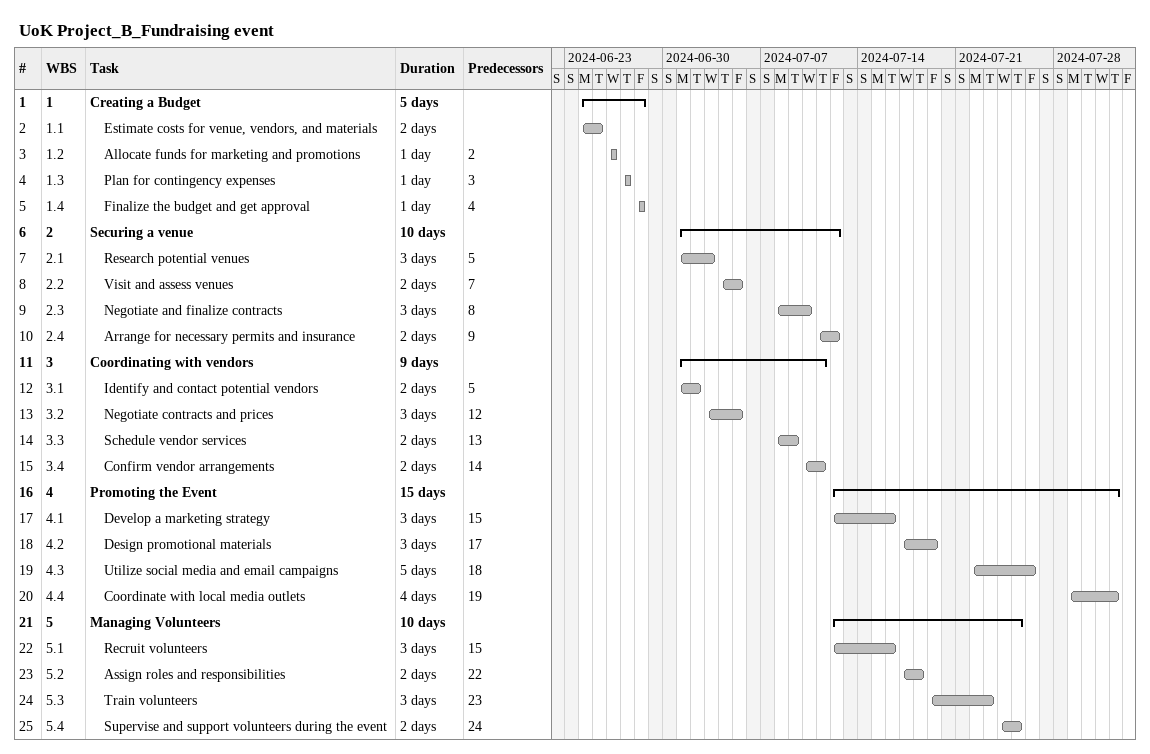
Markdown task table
UoK Project_B_Fundraising event

| ID | WBS | Task | Duration | Start | Finish | Predecessors |
|---|---|---|---|---|---|---|
| 1 | 1 | **Creating a Budget** | 5d | 2024-06-24 | 2024-06-28 |  |
| 2 | 1.1 | Estimate costs for venue, vendors, and materials | 2d | 2024-06-24 | 2024-06-25 |  |
| 3 | 1.2 | Allocate funds for marketing and promotions | 1d | 2024-06-26 | 2024-06-26 | 2 |
| 4 | 1.3 | Plan for contingency expenses | 1d | 2024-06-27 | 2024-06-27 | 3 |
| 5 | 1.4 | Finalize the budget and get approval | 1d | 2024-06-28 | 2024-06-28 | 4 |
| 6 | 2 | **Securing a venue** | 10d | 2024-07-01 | 2024-07-12 |  |
| 7 | 2.1 | Research potential venues | 3d | 2024-07-01 | 2024-07-03 | 5 |
| 8 | 2.2 | Visit and assess venues | 2d | 2024-07-04 | 2024-07-05 | 7 |
| 9 | 2.3 | Negotiate and finalize contracts | 3d | 2024-07-08 | 2024-07-10 | 8 |
| 10 | 2.4 | Arrange for necessary permits and insurance | 2d | 2024-07-11 | 2024-07-12 | 9 |
| 11 | 3 | **Coordinating with vendors** | 9d | 2024-07-01 | 2024-07-11 |  |
| 12 | 3.1 | Identify and contact potential vendors | 2d | 2024-07-01 | 2024-07-02 | 5 |
| 13 | 3.2 | Negotiate contracts and prices | 3d | 2024-07-03 | 2024-07-05 | 12 |
| 14 | 3.3 | Schedule vendor services | 2d | 2024-07-08 | 2024-07-09 | 13 |
| 15 | 3.4 | Confirm vendor arrangements | 2d | 2024-07-10 | 2024-07-11 | 14 |
| 16 | 4 | **Promoting the Event** | 15d | 2024-07-12 | 2024-08-01 |  |
| 17 | 4.1 | Develop a marketing strategy | 3d | 2024-07-12 | 2024-07-16 | 15 |
| 18 | 4.2 | Design promotional materials | 3d | 2024-07-17 | 2024-07-19 | 17 |
| 19 | 4.3 | Utilize social media and email campaigns | 5d | 2024-07-22 | 2024-07-26 | 18 |
| 20 | 4.4 | Coordinate with local media outlets | 4d | 2024-07-29 | 2024-08-01 | 19 |
| 21 | 5 | **Managing Volunteers** | 10d | 2024-07-12 | 2024-07-25 |  |
| 22 | 5.1 | Recruit volunteers | 3d | 2024-07-12 | 2024-07-16 | 15 |
| 23 | 5.2 | Assign roles and responsibilities | 2d | 2024-07-17 | 2024-07-18 | 22 |
| 24 | 5.3 | Train volunteers | 3d | 2024-07-19 | 2024-07-23 | 23 |
| 25 | 5.4 | Supervise and support volunteers during the event | 2d | 2024-07-24 | 2024-07-25 | 24 |
